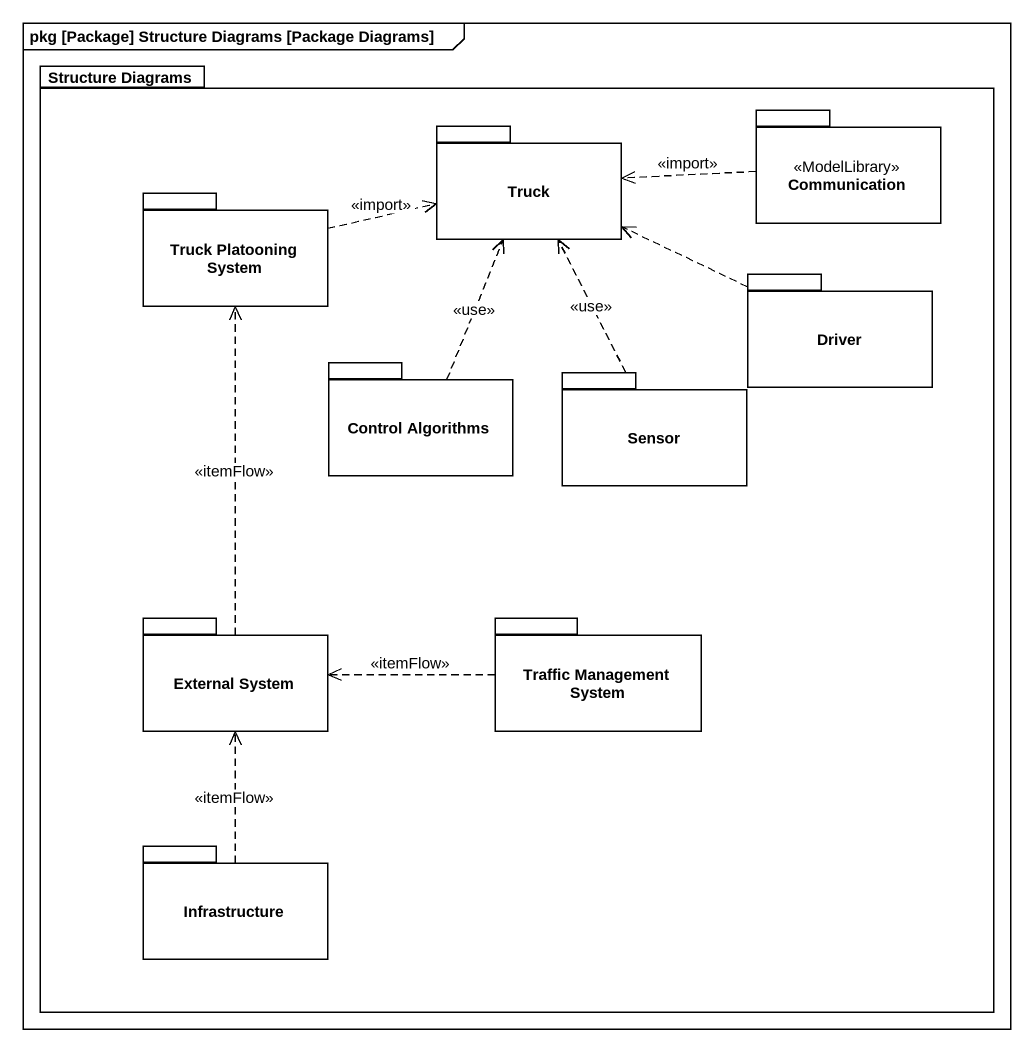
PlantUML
@startuml
mainframe pkg [Package] Structure Diagrams [Package Diagrams]
package "Structure Diagrams" as Structure_Diagrams {
  package Truck {
  }
  package Communication <<ModelLibrary>> {
  }
  package "Truck Platooning System" as Truck_Platooning_System {
  }
  package Driver {
  }
  package "Control Algorithms" as Control_Algorithms {
  }
  package Sensor {
  }
  package "External System" as External_System {
  }
  package "Traffic Management System" as Traffic_Management_System {
  }
  package Infrastructure {
  }
}
Communication .left.> Truck : <<import>>
Truck_Platooning_System .right.> Truck : <<import>>
Driver .left.> Truck
Control_Algorithms .up.> Truck : <<use>>
Sensor .up.> Truck : <<use>>
External_System .up.> Truck_Platooning_System : <<itemFlow>>
Traffic_Management_System .left.> External_System : <<itemFlow>>
Infrastructure .up.> External_System : <<itemFlow>>
@enduml
